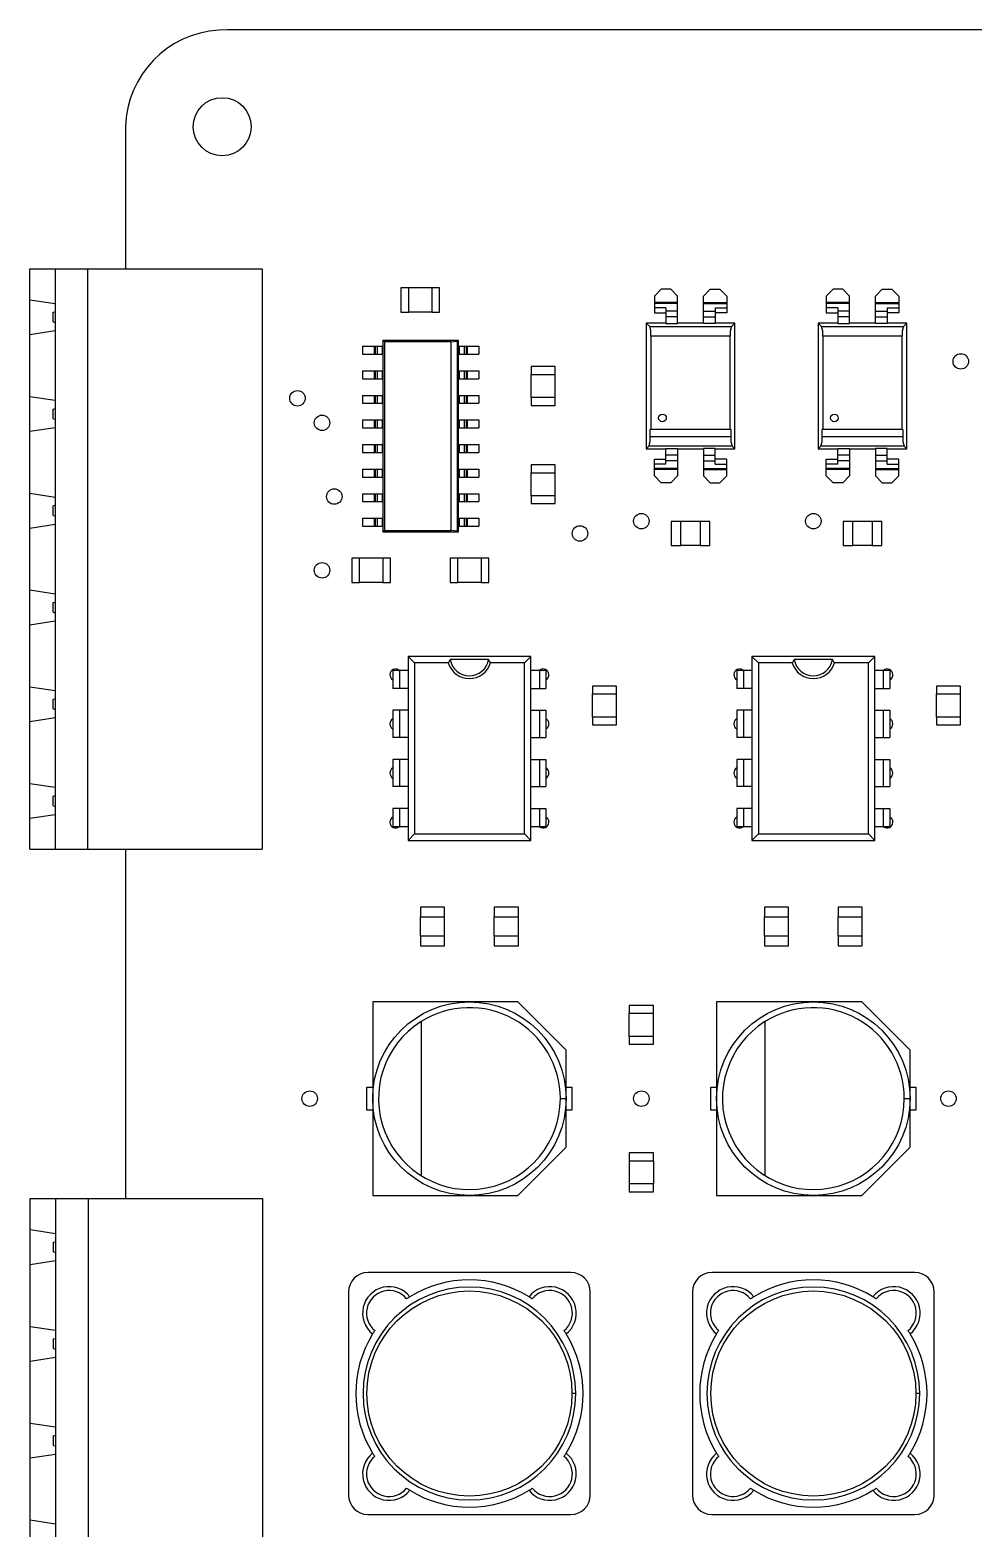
# Model space of a CAD drawing. Header units: millimetres. Extents: x -5 to 155, y -5 to 125.
# Drawn here: x -4.9 to 43.8, y 42.6 to 120 of the extents above; entities that cross this region are included whole.
import ezdxf

# ---------------------------------------------------------------- set-up
doc = ezdxf.new("R2010")
doc.units = ezdxf.units.MM

msp = doc.modelspace()

# ---------------------------------------------------------------- linework, layer by layer
at = {"color": 7, "linetype": 'Continuous', "lineweight": 25}
for p, q in [((5.27, 120), (4.822, 119.992)), ((54.91, 120), (5.27, 120)), ((0, 115), (0, 107.66)), ((-4.938, 107.66), (7.062, 107.66)), ((-4.938, 77.66), (-4.938, 107.66)), ((-3.638, 107.66), (-3.638, 77.66)), ((-1.938, 77.66), (-1.938, 107.66)), ((7.062, 107.66), (7.062, 77.66)), ((14.24, 106.67), (14.24, 105.42)), ((14.64, 106.67), (14.24, 106.67)), ((14.64, 105.42), (14.64, 106.67)), ((15.84, 106.669), (14.64, 106.669)), ((15.84, 106.67), (15.84, 105.42)), ((16.24, 106.67), (15.84, 106.67)), ((16.24, 105.42), (16.24, 106.67)), ((27.34, 106.25), (27.69, 106.6)), ((27.34, 106.25), (27.34, 105.374)), ((28.19, 106.6), (27.69, 106.6)), ((28.19, 106.6), (28.54, 106.25)), ((28.54, 104.832), (28.54, 106.25)), ((30.23, 106.6), (29.88, 106.25)), ((29.88, 104.832), (29.88, 106.25)), ((30.23, 106.6), (30.73, 106.6)), ((31.08, 106.25), (30.73, 106.6)), ((31.08, 106.25), (31.08, 105.374)), ((36.23, 106.25), (36.58, 106.6)), ((36.23, 106.25), (36.23, 105.374)), ((37.08, 106.6), (36.58, 106.6)), ((37.08, 106.6), (37.43, 106.25)), ((37.43, 104.832), (37.43, 106.25)), ((39.12, 106.6), (38.77, 106.25)), ((38.77, 104.832), (38.77, 106.25)), ((39.12, 106.6), (39.62, 106.6)), ((39.97, 106.25), (39.62, 106.6)), ((39.97, 106.25), (39.97, 105.374)), ((-4.938, 106.06), (-3.638, 105.86)), ((-3.738, 105.41), (-3.638, 105.435)), ((-3.738, 104.91), (-3.738, 105.41)), ((14.24, 105.42), (14.64, 105.42)), ((15.84, 105.421), (14.64, 105.421)), ((15.84, 105.42), (16.24, 105.42)), ((28.54, 105.909), (27.34, 105.909)), ((28.54, 105.87), (27.34, 105.87)), ((27.94, 105.64), (27.34, 105.64)), ((27.34, 105.374), (27.94, 105.374)), ((27.94, 105.64), (27.94, 104.832)), ((28.54, 105.461), (27.94, 105.461)), ((29.88, 105.909), (31.08, 105.909)), ((29.88, 105.87), (31.08, 105.87)), ((29.88, 105.461), (30.48, 105.461)), ((30.48, 105.64), (30.48, 104.832)), ((30.48, 105.64), (31.08, 105.64)), ((31.08, 105.374), (30.48, 105.374)), ((37.43, 105.909), (36.23, 105.909)), ((37.43, 105.87), (36.23, 105.87)), ((36.83, 105.64), (36.23, 105.64)), ((36.23, 105.374), (36.83, 105.374)), ((36.83, 105.64), (36.83, 104.832)), ((37.43, 105.461), (36.83, 105.461)), ((38.77, 105.909), (39.97, 105.909)), ((38.77, 105.87), (39.97, 105.87)), ((38.77, 105.461), (39.37, 105.461)), ((39.37, 105.64), (39.37, 104.832)), ((39.37, 105.64), (39.97, 105.64)), ((39.97, 105.374), (39.37, 105.374)), ((-3.738, 104.91), (-3.638, 104.885)), ((26.92, 104.85), (26.92, 98.35)), ((27.098, 104.672), (26.92, 104.85)), ((27.94, 104.85), (26.92, 104.85)), ((27.098, 104.672), (31.322, 104.672)), ((28.54, 105.168), (27.94, 105.168)), ((27.94, 104.832), (28.54, 104.832)), ((29.88, 104.85), (28.54, 104.85)), ((29.88, 105.168), (30.48, 105.168)), ((30.48, 104.832), (29.88, 104.832)), ((31.5, 104.85), (30.48, 104.85)), ((31.322, 104.672), (31.5, 104.85)), ((31.5, 98.35), (31.5, 104.85)), ((35.81, 104.85), (35.81, 98.35)), ((35.988, 104.672), (35.81, 104.85)), ((36.83, 104.85), (35.81, 104.85)), ((35.988, 104.672), (40.212, 104.672)), ((37.43, 105.168), (36.83, 105.168)), ((36.83, 104.832), (37.43, 104.832)), ((38.77, 104.85), (37.43, 104.85)), ((38.77, 105.168), (39.37, 105.168)), ((39.37, 104.832), (38.77, 104.832)), ((40.39, 104.85), (39.37, 104.85)), ((40.212, 104.672), (40.39, 104.85)), ((40.39, 98.35), (40.39, 104.85)), ((-4.938, 104.26), (-3.638, 104.46)), ((13.309, 103.955), (13.309, 94.055)), ((13.389, 103.875), (13.309, 103.955)), ((17.209, 103.955), (13.309, 103.955)), ((13.389, 103.875), (13.389, 94.135)), ((16.821, 103.875), (13.389, 103.875)), ((16.821, 103.875), (17.171, 103.918)), ((16.821, 103.875), (16.821, 94.135)), ((17.171, 103.918), (17.209, 103.955)), ((17.171, 94.092), (17.171, 103.918)), ((17.209, 94.055), (17.209, 103.955)), ((31.261, 104.176), (27.159, 104.176)), ((27.159, 104.176), (27.159, 99.35)), ((31.261, 99.35), (31.261, 104.176)), ((36.049, 104.176), (36.049, 99.35)), ((40.151, 104.176), (36.049, 104.176)), ((40.151, 99.35), (40.151, 104.176)), ((12.259, 103.655), (13.309, 103.655)), ((12.259, 103.655), (12.259, 103.245)), ((12.259, 103.245), (13.309, 103.245)), ((12.849, 103.655), (12.849, 103.245)), ((12.907, 103.655), (12.907, 103.245)), ((13.013, 103.655), (13.013, 103.245)), ((13.262, 103.655), (13.262, 103.245)), ((17.209, 103.655), (18.259, 103.655)), ((17.209, 103.245), (18.259, 103.245)), ((17.255, 103.655), (17.255, 103.245)), ((17.505, 103.655), (17.505, 103.245)), ((17.611, 103.655), (17.611, 103.245)), ((17.669, 103.655), (17.669, 103.245)), ((18.259, 103.655), (18.259, 103.245)), ((12.259, 102.385), (13.309, 102.385)), ((12.259, 102.385), (12.259, 101.975)), ((12.849, 102.385), (12.849, 101.975)), ((12.907, 102.385), (12.907, 101.975)), ((13.013, 102.385), (13.013, 101.975)), ((13.262, 102.385), (13.262, 101.975)), ((17.209, 102.385), (18.259, 102.385)), ((17.255, 102.385), (17.255, 101.975)), ((17.505, 102.385), (17.505, 101.975)), ((17.611, 102.385), (17.611, 101.975)), ((17.669, 102.385), (17.669, 101.975)), ((18.259, 102.385), (18.259, 101.975)), ((20.965, 102.6), (20.965, 102.2)), ((22.215, 102.6), (20.965, 102.6)), ((20.965, 102.2), (22.215, 102.2)), ((20.966, 101), (20.966, 102.2)), ((22.214, 101), (22.214, 102.2)), ((22.215, 102.2), (22.215, 102.6)), ((12.259, 101.975), (13.309, 101.975)), ((17.209, 101.975), (18.259, 101.975)), ((-4.938, 101.06), (-3.638, 100.86)), ((12.259, 101.115), (13.309, 101.115)), ((12.259, 101.115), (12.259, 100.705)), ((12.259, 100.705), (13.309, 100.705)), ((12.849, 101.115), (12.849, 100.705)), ((12.907, 101.115), (12.907, 100.705)), ((13.013, 101.115), (13.013, 100.705)), ((13.262, 101.115), (13.262, 100.705)), ((17.209, 101.115), (18.259, 101.115)), ((17.209, 100.705), (18.259, 100.705)), ((17.255, 101.115), (17.255, 100.705)), ((17.505, 101.115), (17.505, 100.705)), ((17.611, 101.115), (17.611, 100.705)), ((17.669, 101.115), (17.669, 100.705)), ((18.259, 101.115), (18.259, 100.705)), ((20.965, 101), (20.965, 100.6)), ((22.215, 101), (20.965, 101)), ((22.215, 100.6), (22.215, 101)), ((-3.738, 100.41), (-3.638, 100.435)), ((-3.738, 99.91), (-3.738, 100.41)), ((-3.738, 99.91), (-3.638, 99.885)), ((20.965, 100.6), (22.215, 100.6)), ((-4.938, 99.26), (-3.638, 99.46)), ((12.259, 99.845), (13.309, 99.845)), ((12.259, 99.845), (12.259, 99.435)), ((12.259, 99.435), (13.309, 99.435)), ((12.849, 99.845), (12.849, 99.435)), ((12.907, 99.845), (12.907, 99.435)), ((13.013, 99.845), (13.013, 99.435)), ((13.262, 99.845), (13.262, 99.435)), ((17.209, 99.845), (18.259, 99.845)), ((17.209, 99.435), (18.259, 99.435)), ((17.255, 99.845), (17.255, 99.435)), ((17.505, 99.845), (17.505, 99.435)), ((17.611, 99.845), (17.611, 99.435)), ((17.669, 99.845), (17.669, 99.435)), ((18.259, 99.845), (18.259, 99.435)), ((31.296, 99.35), (27.124, 99.35)), ((27.124, 98.988), (27.124, 99.35)), ((31.296, 99.35), (31.296, 98.988)), ((40.186, 99.35), (36.014, 99.35)), ((36.014, 98.988), (36.014, 99.35)), ((40.186, 99.35), (40.186, 98.988)), ((12.259, 98.575), (13.309, 98.575)), ((12.259, 98.575), (12.259, 98.165)), ((12.849, 98.575), (12.849, 98.165)), ((12.907, 98.575), (12.907, 98.165)), ((13.013, 98.575), (13.013, 98.165)), ((13.262, 98.575), (13.262, 98.165)), ((17.209, 98.575), (18.259, 98.575)), ((17.255, 98.575), (17.255, 98.165)), ((17.505, 98.575), (17.505, 98.165)), ((17.611, 98.575), (17.611, 98.165)), ((17.669, 98.575), (17.669, 98.165)), ((18.259, 98.575), (18.259, 98.165)), ((27.063, 98.493), (26.92, 98.35)), ((26.92, 98.35), (27.94, 98.35)), ((31.357, 98.493), (27.063, 98.493)), ((27.124, 98.988), (31.296, 98.988)), ((27.94, 97.56), (27.94, 98.368)), ((27.94, 98.368), (28.54, 98.368)), ((28.54, 98.368), (28.54, 96.95)), ((28.54, 98.35), (29.88, 98.35)), ((30.48, 98.368), (29.88, 98.368)), ((29.88, 98.368), (29.88, 96.95)), ((30.48, 97.56), (30.48, 98.368)), ((30.48, 98.35), (31.5, 98.35)), ((31.357, 98.493), (31.5, 98.35)), ((35.953, 98.493), (35.81, 98.35)), ((35.81, 98.35), (36.83, 98.35)), ((40.247, 98.493), (35.953, 98.493)), ((36.014, 98.988), (40.186, 98.988)), ((36.83, 97.56), (36.83, 98.368)), ((36.83, 98.368), (37.43, 98.368)), ((37.43, 98.368), (37.43, 96.95)), ((37.43, 98.35), (38.77, 98.35)), ((39.37, 98.368), (38.77, 98.368)), ((38.77, 98.368), (38.77, 96.95)), ((39.37, 97.56), (39.37, 98.368)), ((39.37, 98.35), (40.39, 98.35)), ((40.247, 98.493), (40.39, 98.35)), ((12.259, 98.165), (13.309, 98.165)), ((17.209, 98.165), (18.259, 98.165)), ((27.34, 96.95), (27.34, 97.826)), ((27.34, 97.826), (27.94, 97.826)), ((27.94, 97.56), (27.34, 97.56)), ((28.54, 98.032), (27.94, 98.032)), ((28.54, 97.739), (27.94, 97.739)), ((29.88, 98.032), (30.48, 98.032)), ((29.88, 97.739), (30.48, 97.739)), ((31.08, 97.826), (30.48, 97.826)), ((30.48, 97.56), (31.08, 97.56)), ((31.08, 96.95), (31.08, 97.826)), ((36.23, 96.95), (36.23, 97.826)), ((36.23, 97.826), (36.83, 97.826)), ((36.83, 97.56), (36.23, 97.56)), ((37.43, 98.032), (36.83, 98.032)), ((37.43, 97.739), (36.83, 97.739)), ((38.77, 98.032), (39.37, 98.032)), ((38.77, 97.739), (39.37, 97.739)), ((39.97, 97.826), (39.37, 97.826)), ((39.37, 97.56), (39.97, 97.56)), ((39.97, 96.95), (39.97, 97.826)), ((12.259, 97.305), (13.309, 97.305)), ((12.259, 97.305), (12.259, 96.895)), ((12.259, 96.895), (13.309, 96.895)), ((12.849, 97.305), (12.849, 96.895)), ((12.907, 97.305), (12.907, 96.895)), ((13.013, 97.305), (13.013, 96.895)), ((13.262, 97.305), (13.262, 96.895)), ((17.209, 97.305), (18.259, 97.305)), ((17.209, 96.895), (18.259, 96.895)), ((17.255, 97.305), (17.255, 96.895)), ((17.505, 97.305), (17.505, 96.895)), ((17.611, 97.305), (17.611, 96.895)), ((17.669, 97.305), (17.669, 96.895)), ((18.259, 97.305), (18.259, 96.895)), ((22.215, 97.52), (20.965, 97.52)), ((20.965, 97.52), (20.965, 97.12)), ((20.965, 97.12), (22.215, 97.12)), ((20.966, 95.92), (20.966, 97.12)), ((22.214, 95.92), (22.214, 97.12)), ((22.215, 97.12), (22.215, 97.52)), ((28.54, 97.33), (27.34, 97.33)), ((28.54, 97.291), (27.34, 97.291)), ((27.34, 96.95), (27.69, 96.6)), ((28.19, 96.6), (28.54, 96.95)), ((29.88, 97.33), (31.08, 97.33)), ((29.88, 97.291), (31.08, 97.291)), ((30.23, 96.6), (29.88, 96.95)), ((31.08, 96.95), (30.73, 96.6)), ((37.43, 97.33), (36.23, 97.33)), ((37.43, 97.291), (36.23, 97.291)), ((36.23, 96.95), (36.58, 96.6)), ((37.08, 96.6), (37.43, 96.95)), ((38.77, 97.33), (39.97, 97.33)), ((38.77, 97.291), (39.97, 97.291)), ((39.12, 96.6), (38.77, 96.95)), ((39.97, 96.95), (39.62, 96.6)), ((-4.938, 96.06), (-3.638, 95.86)), ((12.259, 96.035), (13.309, 96.035)), ((12.259, 96.035), (12.259, 95.625)), ((12.849, 96.035), (12.849, 95.625)), ((12.907, 96.035), (12.907, 95.625)), ((13.013, 96.035), (13.013, 95.625)), ((13.262, 96.035), (13.262, 95.625)), ((17.209, 96.035), (18.259, 96.035)), ((17.255, 96.035), (17.255, 95.625)), ((17.505, 96.035), (17.505, 95.625)), ((17.611, 96.035), (17.611, 95.625)), ((17.669, 96.035), (17.669, 95.625)), ((18.259, 96.035), (18.259, 95.625)), ((28.19, 96.6), (27.69, 96.6)), ((30.23, 96.6), (30.73, 96.6)), ((37.08, 96.6), (36.58, 96.6)), ((39.12, 96.6), (39.62, 96.6)), ((-3.738, 95.41), (-3.638, 95.435)), ((-3.738, 94.91), (-3.738, 95.41)), ((12.259, 95.625), (13.309, 95.625)), ((17.209, 95.625), (18.259, 95.625)), ((22.215, 95.92), (20.965, 95.92)), ((20.965, 95.92), (20.965, 95.52)), ((20.965, 95.52), (22.215, 95.52)), ((22.215, 95.52), (22.215, 95.92)), ((-4.938, 94.26), (-3.638, 94.46)), ((-3.738, 94.91), (-3.638, 94.885)), ((12.259, 94.765), (13.309, 94.765)), ((12.259, 94.765), (12.259, 94.355)), ((12.849, 94.765), (12.849, 94.355)), ((12.907, 94.765), (12.907, 94.355)), ((13.013, 94.765), (13.013, 94.355)), ((13.262, 94.765), (13.262, 94.355)), ((17.209, 94.765), (18.259, 94.765)), ((17.255, 94.765), (17.255, 94.355)), ((17.505, 94.765), (17.505, 94.355)), ((17.611, 94.765), (17.611, 94.355)), ((17.669, 94.765), (17.669, 94.355)), ((18.259, 94.765), (18.259, 94.355)), ((28.21, 94.605), (28.21, 93.355)), ((28.71, 94.605), (28.21, 94.605)), ((28.71, 93.355), (28.71, 94.605)), ((29.71, 94.604), (28.71, 94.604)), ((29.71, 94.605), (29.71, 93.355)), ((30.21, 94.605), (29.71, 94.605)), ((30.21, 93.355), (30.21, 94.605)), ((37.1, 94.605), (37.1, 93.355)), ((37.6, 94.605), (37.1, 94.605)), ((37.6, 93.355), (37.6, 94.605)), ((38.6, 94.604), (37.6, 94.604)), ((39.1, 94.605), (38.6, 94.605)), ((38.6, 94.605), (38.6, 93.355)), ((39.1, 93.355), (39.1, 94.605)), ((12.259, 94.355), (13.309, 94.355)), ((13.389, 94.135), (13.309, 94.055)), ((13.309, 94.055), (17.209, 94.055)), ((13.389, 94.135), (16.821, 94.135)), ((17.171, 94.092), (16.821, 94.135)), ((17.171, 94.092), (17.209, 94.055)), ((17.209, 94.355), (18.259, 94.355)), ((28.21, 93.355), (28.71, 93.355)), ((29.71, 93.356), (28.71, 93.356)), ((29.71, 93.355), (30.21, 93.355)), ((37.1, 93.355), (37.6, 93.355)), ((38.6, 93.356), (37.6, 93.356)), ((38.6, 93.355), (39.1, 93.355)), ((12.1, 92.7), (11.7, 92.7)), ((11.7, 92.7), (11.7, 91.45)), ((12.1, 91.45), (12.1, 92.7)), ((13.3, 92.699), (12.1, 92.699)), ((13.7, 92.7), (13.3, 92.7)), ((13.3, 92.7), (13.3, 91.45)), ((13.7, 91.45), (13.7, 92.7)), ((16.78, 92.7), (16.78, 91.45)), ((17.18, 92.7), (16.78, 92.7)), ((17.18, 91.45), (17.18, 92.7)), ((18.38, 92.699), (17.18, 92.699)), ((18.78, 92.7), (18.38, 92.7)), ((18.38, 92.7), (18.38, 91.45)), ((18.78, 91.45), (18.78, 92.7)), ((11.7, 91.45), (12.1, 91.45)), ((13.3, 91.451), (12.1, 91.451)), ((13.3, 91.45), (13.7, 91.45)), ((16.78, 91.45), (17.18, 91.45)), ((18.38, 91.451), (17.18, 91.451)), ((18.38, 91.45), (18.78, 91.45)), ((-4.938, 91.06), (-3.638, 90.86)), ((-3.738, 90.41), (-3.638, 90.435)), ((-3.738, 89.91), (-3.738, 90.41)), ((-3.738, 89.91), (-3.638, 89.885)), ((-4.938, 89.26), (-3.638, 89.46)), ((14.605, 87.618), (14.605, 78.118)), ((14.937, 87.285), (14.605, 87.618)), ((20.955, 87.618), (14.605, 87.618)), ((20.623, 87.285), (20.955, 87.618)), ((20.955, 78.118), (20.955, 87.618)), ((32.385, 87.618), (32.385, 78.118)), ((32.717, 87.285), (32.385, 87.618)), ((38.735, 87.618), (32.385, 87.618)), ((38.403, 87.285), (38.735, 87.618)), ((38.735, 78.118), (38.735, 87.618)), ((13.825, 86.912), (14.605, 86.912)), ((13.825, 86.912), (13.825, 85.963)), ((14.165, 86.912), (14.165, 85.963)), ((16.689, 87.285), (14.937, 87.285)), ((14.937, 87.285), (14.937, 78.45)), ((18.768, 87.461), (16.792, 87.461)), ((20.623, 87.285), (18.871, 87.285)), ((20.623, 78.45), (20.623, 87.285)), ((20.955, 86.912), (21.735, 86.912)), ((21.395, 86.912), (21.395, 85.963)), ((21.735, 86.912), (21.735, 85.963)), ((31.605, 86.912), (32.385, 86.912)), ((31.605, 86.912), (31.605, 85.963)), ((31.945, 86.912), (31.945, 85.963)), ((32.717, 87.285), (32.717, 78.45)), ((34.469, 87.285), (32.717, 87.285)), ((36.548, 87.461), (34.572, 87.461)), ((38.403, 87.285), (36.651, 87.285)), ((38.403, 78.45), (38.403, 87.285)), ((38.735, 86.912), (39.515, 86.912)), ((39.175, 86.912), (39.175, 85.963)), ((39.515, 86.912), (39.515, 85.963)), ((-4.938, 86.06), (-3.638, 85.86)), ((14.605, 85.963), (13.825, 85.963)), ((20.955, 85.963), (21.735, 85.963)), ((25.39, 86.09), (24.14, 86.09)), ((24.14, 86.09), (24.14, 85.69)), ((25.39, 85.69), (25.39, 86.09)), ((32.385, 85.963), (31.605, 85.963)), ((38.735, 85.963), (39.515, 85.963)), ((43.17, 86.09), (41.92, 86.09)), ((41.92, 86.09), (41.92, 85.69)), ((43.17, 85.69), (43.17, 86.09)), ((-3.738, 85.41), (-3.638, 85.435)), ((-3.738, 84.91), (-3.738, 85.41)), ((24.14, 85.69), (25.39, 85.69)), ((24.141, 84.49), (24.141, 85.69)), ((25.389, 84.49), (25.389, 85.69)), ((41.92, 85.69), (43.17, 85.69)), ((41.921, 84.49), (41.921, 85.69)), ((43.169, 84.49), (43.169, 85.69)), ((-4.938, 84.26), (-3.638, 84.46)), ((-3.738, 84.91), (-3.638, 84.885)), ((14.605, 84.838), (13.825, 84.838)), ((13.825, 84.838), (13.825, 83.438)), ((14.165, 84.838), (14.165, 83.438)), ((20.955, 84.838), (21.735, 84.838)), ((21.395, 84.838), (21.395, 83.438)), ((21.735, 84.838), (21.735, 83.438)), ((25.39, 84.49), (24.14, 84.49)), ((24.14, 84.49), (24.14, 84.09)), ((25.39, 84.09), (25.39, 84.49)), ((31.605, 84.838), (31.605, 83.438)), ((32.385, 84.838), (31.605, 84.838)), ((31.945, 84.838), (31.945, 83.438)), ((38.735, 84.838), (39.515, 84.838)), ((39.175, 84.838), (39.175, 83.438)), ((39.515, 84.838), (39.515, 83.438)), ((41.92, 84.49), (41.92, 84.09)), ((43.17, 84.49), (41.92, 84.49)), ((43.17, 84.09), (43.17, 84.49)), ((24.14, 84.09), (25.39, 84.09)), ((41.92, 84.09), (43.17, 84.09)), ((14.605, 83.438), (13.825, 83.438)), ((20.955, 83.438), (21.735, 83.438)), ((32.385, 83.438), (31.605, 83.438)), ((38.735, 83.438), (39.515, 83.438)), ((14.605, 82.297), (13.825, 82.297)), ((13.825, 82.297), (13.825, 80.897)), ((14.165, 82.297), (14.165, 80.897)), ((20.955, 82.297), (21.735, 82.297)), ((21.395, 82.297), (21.395, 80.897)), ((21.735, 82.297), (21.735, 80.897)), ((31.605, 82.297), (31.605, 80.897)), ((32.385, 82.297), (31.605, 82.297)), ((31.945, 82.297), (31.945, 80.897)), ((38.735, 82.297), (39.515, 82.297)), ((39.175, 82.297), (39.175, 80.897)), ((39.515, 82.297), (39.515, 80.897)), ((-4.938, 81.06), (-3.638, 80.86)), ((14.605, 80.897), (13.825, 80.897)), ((20.955, 80.897), (21.735, 80.897)), ((32.385, 80.897), (31.605, 80.897)), ((38.735, 80.897), (39.515, 80.897)), ((-3.738, 80.41), (-3.638, 80.435)), ((-3.738, 79.91), (-3.738, 80.41)), ((-3.738, 79.91), (-3.638, 79.885)), ((14.605, 79.772), (13.825, 79.772)), ((13.825, 79.772), (13.825, 78.823)), ((14.165, 79.772), (14.165, 78.823)), ((20.955, 79.772), (21.735, 79.772)), ((21.395, 79.772), (21.395, 78.823)), ((21.735, 79.772), (21.735, 78.823)), ((31.605, 79.772), (31.605, 78.823)), ((32.385, 79.772), (31.605, 79.772)), ((31.945, 79.772), (31.945, 78.823)), ((38.735, 79.772), (39.515, 79.772)), ((39.175, 79.772), (39.175, 78.823)), ((39.515, 79.772), (39.515, 78.823)), ((-4.938, 79.26), (-3.638, 79.46)), ((14.605, 78.823), (13.825, 78.823)), ((14.937, 78.45), (14.605, 78.118)), ((14.937, 78.45), (20.623, 78.45)), ((20.623, 78.45), (20.955, 78.118)), ((21.735, 78.823), (20.955, 78.823)), ((32.385, 78.823), (31.605, 78.823)), ((32.717, 78.45), (32.385, 78.118)), ((32.717, 78.45), (38.403, 78.45)), ((38.403, 78.45), (38.735, 78.118)), ((39.515, 78.823), (38.735, 78.823)), ((-4.938, 77.66), (7.062, 77.66)), ((0, 77.66), (0, 59.6)), ((14.605, 78.118), (20.955, 78.118)), ((32.385, 78.118), (38.735, 78.118)), ((16.5, 74.66), (15.25, 74.66)), ((15.25, 74.66), (15.25, 74.16)), ((16.5, 74.16), (16.5, 74.66)), ((19.06, 74.66), (19.06, 74.16)), ((20.31, 74.66), (19.06, 74.66)), ((20.31, 74.16), (20.31, 74.66)), ((33.03, 74.66), (33.03, 74.16)), ((34.28, 74.66), (33.03, 74.66)), ((34.28, 74.16), (34.28, 74.66)), ((36.84, 74.66), (36.84, 74.16)), ((38.09, 74.66), (36.84, 74.66)), ((38.09, 74.16), (38.09, 74.66)), ((15.25, 74.16), (16.5, 74.16)), ((15.251, 73.16), (15.251, 74.16)), ((16.499, 73.16), (16.499, 74.16)), ((19.06, 74.16), (20.31, 74.16)), ((19.061, 73.16), (19.061, 74.16)), ((20.309, 73.16), (20.309, 74.16)), ((33.03, 74.16), (34.28, 74.16)), ((33.031, 73.16), (33.031, 74.16)), ((34.279, 73.16), (34.279, 74.16)), ((36.84, 74.16), (38.09, 74.16)), ((36.841, 73.16), (36.841, 74.16)), ((38.089, 73.16), (38.089, 74.16)), ((16.5, 73.16), (15.25, 73.16)), ((15.25, 73.16), (15.25, 72.66)), ((16.5, 72.66), (16.5, 73.16)), ((19.06, 73.16), (19.06, 72.66)), ((20.31, 73.16), (19.06, 73.16)), ((20.31, 72.66), (20.31, 73.16)), ((33.03, 73.16), (33.03, 72.66)), ((34.28, 73.16), (33.03, 73.16)), ((34.28, 72.66), (34.28, 73.16)), ((36.84, 73.16), (36.84, 72.66)), ((38.09, 73.16), (36.84, 73.16)), ((38.09, 72.66), (38.09, 73.16)), ((15.25, 72.66), (16.5, 72.66)), ((19.06, 72.66), (20.31, 72.66)), ((33.03, 72.66), (34.28, 72.66)), ((36.84, 72.66), (38.09, 72.66)), ((12.78, 69.77), (12.78, 59.77)), ((20.28, 69.77), (12.78, 69.77)), ((22.78, 67.27), (20.28, 69.77)), ((38.06, 69.77), (30.56, 69.77)), ((30.56, 69.77), (30.56, 59.77)), ((40.56, 67.27), (38.06, 69.77)), ((27.295, 69.58), (26.045, 69.58)), ((26.045, 69.58), (26.045, 69.18)), ((26.045, 69.18), (27.295, 69.18)), ((26.046, 67.98), (26.046, 69.18)), ((27.294, 67.98), (27.294, 69.18)), ((27.295, 69.18), (27.295, 69.58)), ((15.28, 68.75), (15.28, 60.79)), ((33.06, 68.75), (33.06, 60.79)), ((26.045, 67.98), (26.045, 67.58)), ((27.295, 67.98), (26.045, 67.98)), ((26.045, 67.58), (27.295, 67.58)), ((27.295, 67.58), (27.295, 67.98)), ((22.78, 62.27), (22.78, 67.27)), ((40.56, 62.27), (40.56, 67.27)), ((12.48, 65.37), (12.78, 65.37)), ((12.48, 64.17), (12.48, 65.37)), ((22.78, 65.37), (23.08, 65.37)), ((23.08, 65.37), (23.08, 64.17)), ((30.26, 64.17), (30.26, 65.37)), ((30.26, 65.37), (30.56, 65.37)), ((40.56, 65.37), (40.86, 65.37)), ((40.86, 65.37), (40.86, 64.17)), ((22.48, 64.77), (22.78, 64.77)), ((40.26, 64.77), (40.56, 64.77)), ((12.78, 64.17), (12.48, 64.17)), ((23.08, 64.17), (22.78, 64.17)), ((30.56, 64.17), (30.26, 64.17)), ((40.86, 64.17), (40.56, 64.17)), ((20.28, 59.77), (22.78, 62.27)), ((26.045, 61.96), (26.045, 61.56)), ((27.295, 61.96), (26.045, 61.96)), ((27.295, 61.56), (27.295, 61.96)), ((38.06, 59.77), (40.56, 62.27)), ((26.045, 61.56), (27.295, 61.56)), ((26.046, 61.56), (26.046, 60.36)), ((27.294, 61.56), (27.294, 60.36)), ((12.78, 59.77), (20.28, 59.77)), ((27.295, 60.36), (26.045, 60.36)), ((26.045, 60.36), (26.045, 59.96)), ((26.045, 59.96), (27.295, 59.96)), ((27.295, 59.96), (27.295, 60.36)), ((30.56, 59.77), (38.06, 59.77)), ((-4.92, 59.6), (7.08, 59.6)), ((-4.92, 39.6), (-4.92, 59.6)), ((-3.62, 59.6), (-3.62, 39.6)), ((-1.92, 39.6), (-1.92, 59.6)), ((7.08, 59.6), (7.08, 39.6)), ((-4.92, 58), (-3.62, 57.8)), ((-3.72, 57.35), (-3.62, 57.375)), ((-3.72, 56.85), (-3.72, 57.35)), ((-3.72, 56.85), (-3.62, 56.825)), ((-4.92, 56.2), (-3.62, 56.4)), ((23.03, 55.78), (12.53, 55.78)), ((40.81, 55.78), (30.31, 55.78)), ((11.53, 54.78), (11.53, 44.28)), ((24.03, 44.28), (24.03, 54.78)), ((29.31, 54.78), (29.31, 44.28)), ((41.81, 44.28), (41.81, 54.78)), ((-4.92, 53), (-3.62, 52.8)), ((-3.72, 52.35), (-3.62, 52.375)), ((-3.72, 51.85), (-3.72, 52.35)), ((-4.92, 51.2), (-3.62, 51.4)), ((-3.72, 51.85), (-3.62, 51.825)), ((23.28, 49.53), (23.08, 49.53)), ((41.06, 49.53), (40.86, 49.53)), ((-4.92, 48), (-3.62, 47.8)), ((-3.72, 47.35), (-3.62, 47.375)), ((-3.72, 46.85), (-3.72, 47.35)), ((-3.72, 46.85), (-3.62, 46.825)), ((-4.92, 46.2), (-3.62, 46.4)), ((-4.92, 43), (-3.62, 42.8)), ((12.53, 43.28), (23.03, 43.28)), ((30.31, 43.28), (40.81, 43.28))]:
    msp.add_line(p, q, dxfattribs=at)
for centre, radius in [((5, 115), 1.5), ((43.18, 102.87), 0.4), ((8.89, 100.965), 0.4), ((10.16, 99.695), 0.4), ((27.759, 99.95), 0.2), ((27.759, 99.95), 0.2), ((36.649, 99.95), 0.2), ((36.649, 99.95), 0.2), ((10.795, 95.885), 0.4), ((26.67, 94.615), 0.4), ((35.56, 94.615), 0.4), ((23.495, 93.98), 0.4), ((10.16, 92.075), 0.4), ((17.78, 64.77), 5), ((35.56, 64.77), 5), ((9.525, 64.77), 0.4), ((26.67, 64.77), 0.4), ((42.545, 64.77), 0.4), ((17.78, 49.53), 5.3), ((35.56, 49.53), 5.3)]:
    msp.add_circle(centre, radius, dxfattribs=at)
for centre, radius, start, end in [((5.135, 114.865), 5.137, 93.49272, 178.49277), ((25.92, 104.276), 1.243, 355.38945, 18.5412), ((32.5, 104.276), 1.243, 161.4588, 184.61055), ((34.81, 104.276), 1.243, 355.38945, 18.5412), ((41.39, 104.276), 1.243, 161.4588, 184.61055), ((25.885, 98.889), 1.243, 341.4588, 4.61055), ((32.535, 98.889), 1.243, 175.38945, 198.5412), ((34.775, 98.889), 1.243, 341.4588, 4.61055), ((41.425, 98.889), 1.243, 175.38945, 198.5412), ((13.97, 86.677), 0.3, 51.56679, 241.09667), ((18.713, 86.218), 2.288, 147.08011, 152.1991), ((17.78, 87.618), 1.141, 196.94299, 343.05701), ((17.78, 87.618), 1, 188.97766, 351.02234), ((16.847, 86.218), 2.288, 27.8009, 32.91989), ((21.59, 86.677), 0.3, 298.90333, 128.43321), ((31.75, 86.677), 0.3, 51.56679, 241.09667), ((36.493, 86.218), 2.288, 147.08011, 152.1991), ((35.56, 87.618), 1.141, 196.94299, 343.05701), ((35.56, 87.618), 1, 188.97766, 351.02234), ((34.627, 86.218), 2.288, 27.8009, 32.91989), ((39.37, 86.677), 0.3, 298.90333, 128.43321), ((13.97, 84.138), 0.3, 118.90333, 241.09667), ((21.59, 84.138), 0.3, 298.90333, 61.09667), ((31.75, 84.138), 0.3, 118.90333, 241.09667), ((39.37, 84.138), 0.3, 298.90333, 61.09667), ((13.97, 81.597), 0.3, 118.90333, 241.09667), ((21.59, 81.597), 0.3, 298.90333, 61.09667), ((31.75, 81.597), 0.3, 118.90333, 241.09667), ((39.37, 81.597), 0.3, 298.90333, 61.09667), ((13.97, 79.058), 0.3, 118.90333, 308.43321), ((21.59, 79.058), 0.3, 231.56679, 61.09667), ((31.75, 79.058), 0.3, 118.90333, 308.43321), ((39.37, 79.058), 0.3, 231.56679, 61.09667), ((17.78, 64.77), 4.7, 0, 122.13493), ((35.56, 64.77), 4.7, 0, 122.13493), ((17.78, 64.77), 4.7, 122.13493, 0), ((35.56, 64.77), 4.7, 122.13493, 0), ((12.53, 54.78), 1, 90, 180), ((23.03, 54.78), 1, 0, 90), ((30.31, 54.78), 1, 90, 180), ((40.81, 54.78), 1, 0, 90), ((13.626, 53.684), 1.368, 38.31581, 231.68419), ((17.78, 49.53), 5.5, 90, 0), ((17.78, 49.53), 5.875, 58.36837, 121.63163), ((17.78, 49.53), 5.5, 0, 90), ((21.934, 53.684), 1.368, 308.31581, 141.68419), ((31.406, 53.684), 1.368, 38.31581, 231.68419), ((35.56, 49.53), 5.5, 90, 0), ((35.56, 49.53), 5.875, 58.36837, 121.63163), ((35.56, 49.53), 5.5, 0, 90), ((39.714, 53.684), 1.368, 308.31581, 141.68419), ((13.626, 53.684), 1.168, 39.2968, 230.7032), ((21.934, 53.684), 1.168, 309.2968, 140.7032), ((31.406, 53.684), 1.168, 39.2968, 230.7032), ((39.714, 53.684), 1.168, 309.2968, 140.7032), ((17.78, 49.53), 5.875, 148.36837, 211.63163), ((17.78, 49.53), 5.875, 328.36837, 31.63163), ((35.56, 49.53), 5.875, 148.36837, 211.63163), ((35.56, 49.53), 5.875, 328.36837, 31.63163), ((13.626, 45.376), 1.368, 128.31581, 321.68419), ((13.626, 45.376), 1.168, 129.2968, 320.7032), ((21.934, 45.376), 1.368, 218.31581, 51.68419), ((21.934, 45.376), 1.168, 219.2968, 50.7032), ((31.406, 45.376), 1.368, 128.31581, 321.68419), ((31.406, 45.376), 1.168, 129.2968, 320.7032), ((39.714, 45.376), 1.368, 218.31581, 51.68419), ((39.714, 45.376), 1.168, 219.2968, 50.7032), ((12.53, 44.28), 1, 180, 270), ((17.78, 49.53), 5.875, 238.36837, 301.63163), ((23.03, 44.28), 1, 270, 0), ((30.31, 44.28), 1, 180, 270), ((35.56, 49.53), 5.875, 238.36837, 301.63163), ((40.81, 44.28), 1, 270, 0)]:
    msp.add_arc(centre, radius, start, end, dxfattribs=at)
for points, knots in [([(14.699, 54.532), (14.674, 54.517), (14.624, 54.485), (14.568, 54.449), (14.535, 54.428), (14.531, 54.425), (14.529, 54.424)], [0, 0, 0, 0, 0.280855, 0.561571, 0.781116, 1, 1, 1, 1]), ([(21.031, 54.424), (21.027, 54.426), (21.021, 54.43), (20.976, 54.46), (20.92, 54.495), (20.881, 54.52), (20.861, 54.532)], [0, 0, 0, 0, 0.277921, 0.557909, 0.778649, 1, 1, 1, 1]), ([(32.479, 54.532), (32.454, 54.517), (32.404, 54.485), (32.348, 54.449), (32.315, 54.428), (32.311, 54.425), (32.309, 54.424)], [0, 0, 0, 0, 0.280855, 0.561571, 0.781116, 1, 1, 1, 1]), ([(38.811, 54.424), (38.807, 54.426), (38.801, 54.43), (38.756, 54.46), (38.7, 54.495), (38.661, 54.52), (38.641, 54.532)], [0, 0, 0, 0, 0.277921, 0.557909, 0.778649, 1, 1, 1, 1]), ([(12.886, 52.781), (12.884, 52.777), (12.88, 52.771), (12.85, 52.726), (12.815, 52.67), (12.79, 52.631), (12.778, 52.611)], [0, 0, 0, 0, 0.277921, 0.557909, 0.778649, 1, 1, 1, 1]), ([(22.782, 52.611), (22.767, 52.636), (22.735, 52.686), (22.699, 52.742), (22.678, 52.775), (22.675, 52.779), (22.674, 52.781)], [0, 0, 0, 0, 0.2808547, 0.5615708, 0.7811161, 1, 1, 1, 1]), ([(30.666, 52.781), (30.664, 52.777), (30.66, 52.771), (30.63, 52.726), (30.595, 52.67), (30.57, 52.631), (30.558, 52.611)], [0, 0, 0, 0, 0.277921, 0.557909, 0.778649, 1, 1, 1, 1]), ([(40.562, 52.611), (40.547, 52.636), (40.515, 52.686), (40.479, 52.742), (40.458, 52.775), (40.455, 52.779), (40.454, 52.781)], [0, 0, 0, 0, 0.280855, 0.561571, 0.781116, 1, 1, 1, 1]), ([(12.778, 46.449), (12.793, 46.424), (12.825, 46.374), (12.861, 46.318), (12.882, 46.285), (12.885, 46.281), (12.886, 46.279)], [0, 0, 0, 0, 0.280855, 0.561571, 0.781116, 1, 1, 1, 1]), ([(22.674, 46.279), (22.676, 46.283), (22.68, 46.289), (22.71, 46.334), (22.745, 46.39), (22.77, 46.429), (22.782, 46.449)], [0, 0, 0, 0, 0.277921, 0.557909, 0.778649, 1, 1, 1, 1]), ([(30.558, 46.449), (30.573, 46.424), (30.605, 46.374), (30.641, 46.318), (30.662, 46.285), (30.665, 46.281), (30.666, 46.279)], [0, 0, 0, 0, 0.280855, 0.561571, 0.781116, 1, 1, 1, 1]), ([(40.454, 46.279), (40.456, 46.283), (40.46, 46.289), (40.49, 46.334), (40.525, 46.39), (40.55, 46.429), (40.562, 46.449)], [0, 0, 0, 0, 0.277921, 0.557909, 0.778649, 1, 1, 1, 1]), ([(14.529, 44.636), (14.533, 44.634), (14.539, 44.63), (14.584, 44.6), (14.64, 44.565), (14.679, 44.54), (14.699, 44.528)], [0, 0, 0, 0, 0.277921, 0.557909, 0.778649, 1, 1, 1, 1]), ([(20.861, 44.528), (20.886, 44.543), (20.936, 44.575), (20.992, 44.611), (21.025, 44.632), (21.029, 44.635), (21.031, 44.636)], [0, 0, 0, 0, 0.280855, 0.561571, 0.781116, 1, 1, 1, 1]), ([(32.309, 44.636), (32.313, 44.634), (32.319, 44.63), (32.364, 44.6), (32.42, 44.565), (32.459, 44.54), (32.479, 44.528)], [0, 0, 0, 0, 0.277921, 0.557909, 0.778649, 1, 1, 1, 1]), ([(38.641, 44.528), (38.666, 44.543), (38.716, 44.575), (38.772, 44.611), (38.805, 44.632), (38.809, 44.635), (38.811, 44.636)], [0, 0, 0, 0, 0.280855, 0.561571, 0.781116, 1, 1, 1, 1])]:
    msp.add_open_spline(points, degree=3, knots=knots, dxfattribs=at)

doc.saveas('drawing.dxf')
